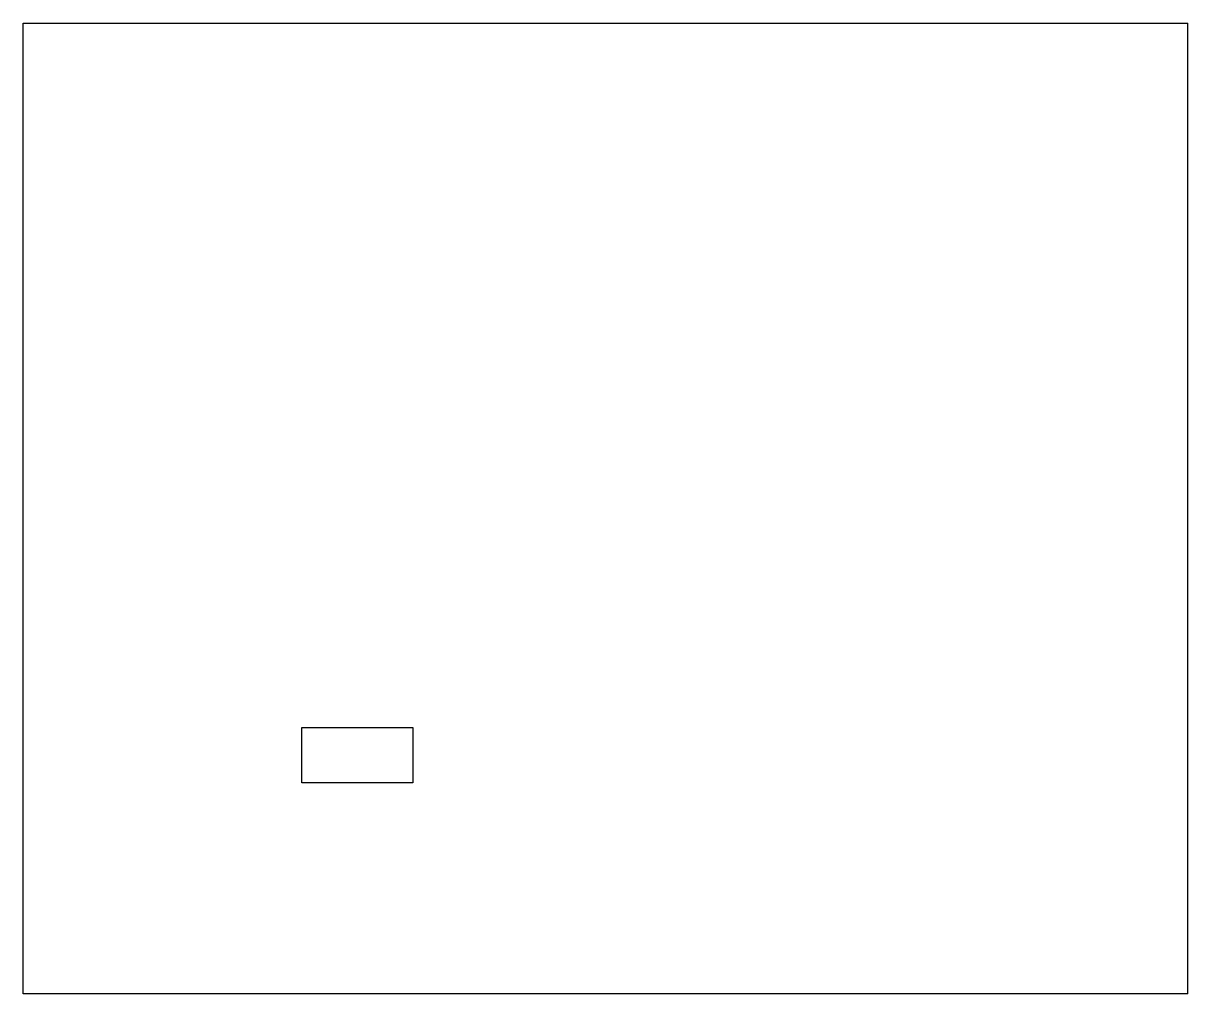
# Model space of a CAD drawing. Extents: x -42 to 42, y 0 to 70.
import ezdxf

# ---------------------------------------------------------------- set-up
doc = ezdxf.new("R2010")
doc.units = 0
doc.header["$MEASUREMENT"] = 0
doc.layers.get('0').update_dxf_attribs({"linetype": 'CONTINUOUS'})

# ---------------------------------------------------------------- blocks, each defined once
blk = doc.blocks.new('PART__FEATURE')
at = {"color": 0}
for p, q in [((-42, 0), (-42, 70)), ((-42, 70), (42, 70)), ((42, 0), (42, 70)), ((-21.9, 15.2), (-21.9, 19.2)), ((-21.9, 19.2), (-13.9, 19.2)), ((-13.9, 19.2), (-13.9, 15.2)), ((-13.9, 15.2), (-21.9, 15.2)), ((42, 0), (-42, 0))]:
    blk.add_line(p, q, dxfattribs=at)

msp = doc.modelspace()

# ---------------------------------------------------------------- block references
at = {"color": 1, "lineweight": 0}
msp.add_blockref('PART__FEATURE', (0, 0), dxfattribs=at)

doc.saveas('drawing.dxf')
